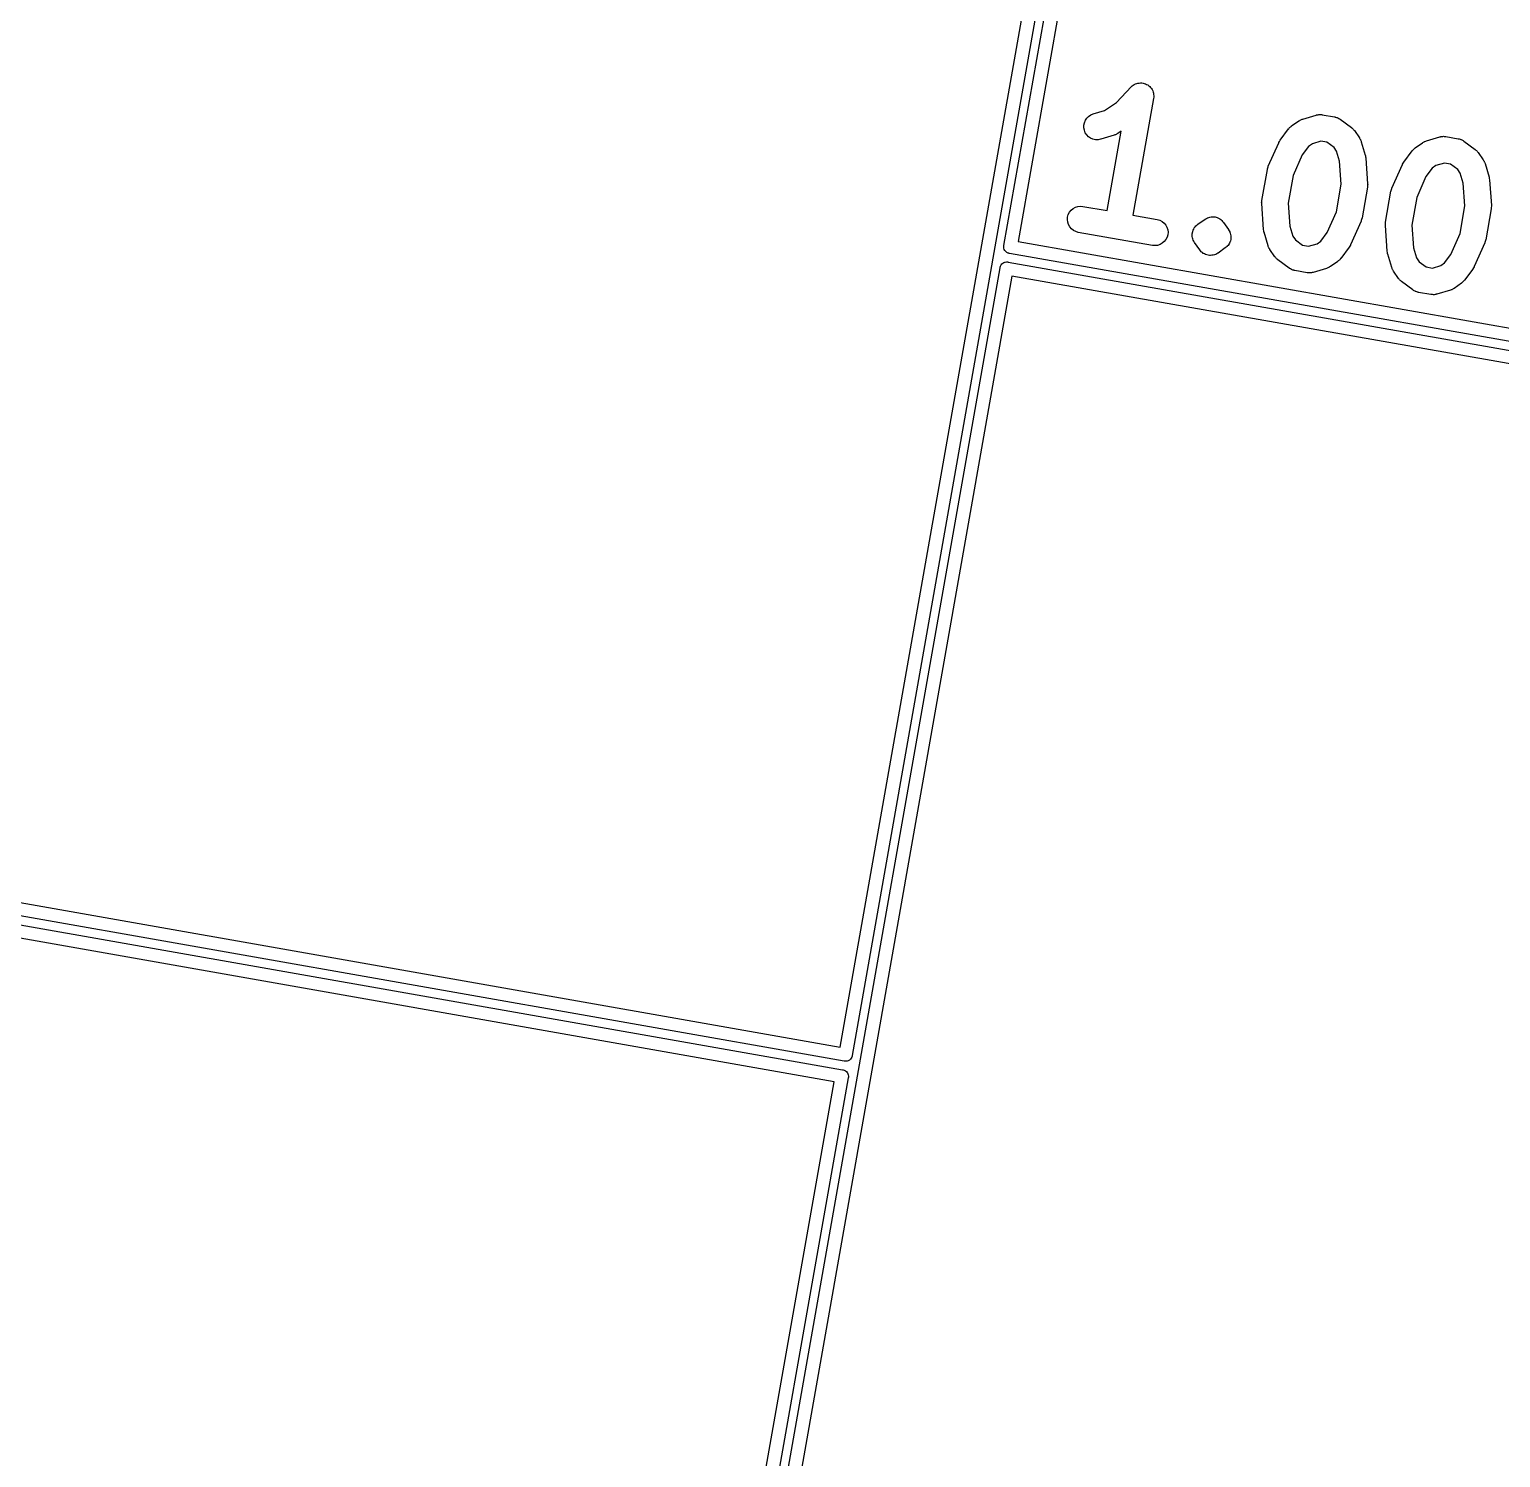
# Model space of a CAD drawing. Extents: x 61 to 358, y -137 to -43.
# Drawn here: x 131.92 to 148.92, y -88.08 to -71.57 of the extents above; entities that cross this region are included whole.
import ezdxf

# ---------------------------------------------------------------- set-up
doc = ezdxf.new("R2010")
doc.units = 0
doc.header["$MEASUREMENT"] = 0
doc.layers.add('BLACK', color=7, linetype='CONTINUOUS')

msp = doc.modelspace()

# ---------------------------------------------------------------- linework, layer by layer
at = {"layer": 'BLACK', "linetype": 'CONTINUOUS'}
for p, q in [((143.179, -74.0698), (146.442, -55.5667)), ((146.579, -55.6646), (143.342, -74.0249)), ((144.688, -64.9294), (141.425, -83.4325)), ((141.288, -83.3346), (144.525, -64.9743)), ((144.478, -72.417), (144.648, -72.2387)), ((144.648, -72.2387), (144.649, -72.2374)), ((144.649, -72.2373), (144.65, -72.2372)), ((144.649, -72.2374), (144.649, -72.2373)), ((144.649, -72.2374), (144.649, -72.2374)), ((144.65, -72.2372), (144.661, -72.2277)), ((144.661, -72.2277), (144.672, -72.2182)), ((144.672, -72.2181), (144.685, -72.211)), ((144.672, -72.2182), (144.672, -72.2181)), ((144.672, -72.2182), (144.672, -72.2182)), ((144.685, -72.211), (144.698, -72.2039)), ((144.698, -72.2039), (144.699, -72.2038)), ((144.698, -72.2039), (144.698, -72.2039)), ((144.699, -72.2038), (144.713, -72.1994)), ((144.713, -72.1994), (144.727, -72.1949)), ((144.727, -72.1949), (144.741, -72.1933)), ((144.727, -72.1949), (144.727, -72.1949)), ((144.727, -72.1949), (144.727, -72.1949)), ((144.741, -72.1933), (144.756, -72.1916)), ((144.756, -72.1916), (144.756, -72.1916)), ((144.756, -72.1916), (144.756, -72.1916)), ((144.756, -72.1916), (144.771, -72.1929)), ((144.771, -72.1929), (144.786, -72.1941)), ((144.786, -72.1941), (144.786, -72.1941)), ((144.786, -72.1941), (144.786, -72.1941)), ((144.786, -72.1941), (144.8, -72.1983)), ((144.8, -72.1983), (144.814, -72.2023)), ((144.814, -72.2023), (144.815, -72.2023)), ((144.815, -72.2023), (144.815, -72.2024)), ((144.815, -72.2024), (144.828, -72.2094)), ((144.828, -72.2094), (144.841, -72.2159)), ((144.841, -72.2159), (144.841, -72.2159)), ((144.841, -72.2159), (144.841, -72.216)), ((144.841, -72.216), (144.853, -72.2255)), ((144.853, -72.2255), (144.864, -72.2344)), ((144.864, -72.2344), (144.864, -72.2344)), ((144.864, -72.2344), (144.864, -72.2345)), ((144.864, -72.2345), (144.874, -72.2457)), ((144.874, -72.2457), (144.883, -72.257)), ((144.883, -72.257), (144.884, -72.2571)), ((144.884, -72.2571), (144.884, -72.2572)), ((144.884, -72.2572), (144.891, -72.2697)), ((144.342, -72.5119), (144.478, -72.417)), ((144.908, -72.3704), (144.67, -73.7212)), ((144.891, -72.2697), (144.898, -72.283)), ((144.898, -72.283), (144.898, -72.2831)), ((144.898, -72.2831), (144.898, -72.2832)), ((144.898, -72.2832), (144.903, -72.2971)), ((144.903, -72.2971), (144.907, -72.3113)), ((144.907, -72.3113), (144.907, -72.3114)), ((144.907, -72.3114), (144.907, -72.3115)), ((144.907, -72.3115), (144.909, -72.3262)), ((144.91, -72.3557), (144.908, -72.3704)), ((144.909, -72.3262), (144.911, -72.3408)), ((144.911, -72.341), (144.91, -72.3557)), ((144.911, -72.3408), (144.911, -72.3409)), ((144.911, -72.3409), (144.911, -72.341)), ((144.137, -72.5996), (144.158, -72.5787)), ((144.158, -72.5787), (144.183, -72.5623)), ((144.183, -72.5623), (144.21, -72.5511)), ((144.21, -72.5511), (144.342, -72.5119)), ((146.632, -72.6096), (146.787, -72.5634)), ((146.787, -72.5634), (146.79, -72.5628)), ((146.79, -72.5628), (146.794, -72.562)), ((146.794, -72.562), (146.798, -72.5606)), ((146.798, -72.5606), (146.809, -72.5594)), ((146.809, -72.5594), (146.819, -72.5575)), ((146.819, -72.5575), (146.823, -72.5576)), ((146.823, -72.5576), (146.828, -72.5571)), ((146.828, -72.5571), (146.838, -72.5579)), ((146.838, -72.5579), (146.849, -72.5581)), ((146.849, -72.5581), (146.853, -72.559)), ((146.853, -72.559), (146.857, -72.5593)), ((146.857, -72.5593), (147, -72.5846)), ((147, -72.5846), (147.002, -72.5849)), ((147.002, -72.5849), (147.007, -72.5862)), ((147.007, -72.5862), (147.011, -72.5869)), ((147.011, -72.5869), (147.021, -72.5904)), ((147.021, -72.5904), (147.031, -72.5933)), ((147.031, -72.5933), (147.035, -72.5954)), ((147.035, -72.5954), (147.039, -72.5969)), ((147.039, -72.5969), (147.048, -72.6023)), ((144.102, -72.6806), (144.109, -72.6515)), ((144.102, -72.7104), (144.102, -72.6806)), ((144.108, -72.7396), (144.102, -72.7104)), ((144.119, -72.7672), (144.108, -72.7396)), ((144.109, -72.6515), (144.12, -72.6241)), ((144.135, -72.7922), (144.119, -72.7672)), ((144.12, -72.6241), (144.137, -72.5996)), ((144.37, -73.6683), (144.532, -72.7513)), ((144.532, -72.7513), (144.497, -72.7758)), ((146.372, -72.8541), (146.469, -72.7238)), ((146.469, -72.7238), (146.47, -72.7221)), ((146.47, -72.7221), (146.476, -72.7158)), ((146.476, -72.7158), (146.481, -72.7091)), ((146.481, -72.7091), (146.486, -72.705)), ((146.486, -72.705), (146.49, -72.7003)), ((146.49, -72.7003), (146.497, -72.6953)), ((146.497, -72.6953), (146.504, -72.6897)), ((146.504, -72.6897), (146.588, -72.6309)), ((146.588, -72.6309), (146.59, -72.6297)), ((146.59, -72.6297), (146.597, -72.6256)), ((146.597, -72.6256), (146.604, -72.6208)), ((146.604, -72.6208), (146.61, -72.6185)), ((146.61, -72.6185), (146.616, -72.6154)), ((146.616, -72.6154), (146.624, -72.6129)), ((146.624, -72.6129), (146.632, -72.6096)), ((147.048, -72.6023), (147.057, -72.6071)), ((147.057, -72.6071), (147.061, -72.6099)), ((147.061, -72.6099), (147.065, -72.6122)), ((147.065, -72.6122), (147.195, -72.7089)), ((147.195, -72.7089), (147.197, -72.7102)), ((147.197, -72.7102), (147.203, -72.716)), ((147.203, -72.716), (147.21, -72.7213)), ((147.21, -72.7213), (147.214, -72.7261)), ((147.214, -72.7261), (147.218, -72.7305)), ((147.218, -72.7305), (147.223, -72.7374)), ((147.223, -72.7374), (147.229, -72.7439)), ((147.229, -72.7439), (147.288, -72.828)), ((144.155, -72.8135), (144.135, -72.7922)), ((144.18, -72.8304), (144.155, -72.8135)), ((144.207, -72.8423), (144.18, -72.8304)), ((144.236, -72.8486), (144.207, -72.8423)), ((144.266, -72.8491), (144.236, -72.8486)), ((144.295, -72.8438), (144.266, -72.8491)), ((144.297, -72.8433), (144.295, -72.8438)), ((144.453, -72.797), (144.297, -72.8433)), ((144.461, -72.7938), (144.453, -72.797)), ((144.469, -72.7912), (144.461, -72.7938)), ((144.475, -72.7882), (144.469, -72.7912)), ((144.48, -72.7858), (144.475, -72.7882)), ((144.488, -72.7811), (144.48, -72.7858)), ((144.495, -72.777), (144.488, -72.7811)), ((144.497, -72.7758), (144.495, -72.777)), ((146.234, -73.1561), (146.355, -72.8828)), ((146.355, -72.8828), (146.356, -72.8809)), ((146.356, -72.8809), (146.357, -72.8803)), ((146.357, -72.8796), (146.364, -72.8675)), ((146.357, -72.8803), (146.357, -72.8796)), ((146.364, -72.8675), (146.371, -72.8552)), ((146.371, -72.8552), (146.372, -72.8547)), ((146.372, -72.8547), (146.372, -72.8541)), ((146.699, -72.9252), (146.627, -73.0223)), ((146.743, -72.8947), (146.699, -72.9252)), ((146.84, -72.8658), (146.743, -72.8947)), ((146.912, -72.8785), (146.84, -72.8658)), ((146.994, -72.939), (146.912, -72.8785)), ((147.024, -72.9825), (146.994, -72.939)), ((147.288, -72.828), (147.289, -72.8297)), ((147.289, -72.8297), (147.293, -72.8372)), ((147.293, -72.8372), (147.298, -72.8444)), ((147.298, -72.8444), (147.3, -72.8503)), ((147.3, -72.8503), (147.303, -72.8558)), ((147.303, -72.8558), (147.306, -72.864)), ((147.306, -72.864), (147.309, -72.8719)), ((147.309, -72.8719), (147.355, -73.0275)), ((147.933, -72.9418), (148.017, -72.8829)), ((148.017, -72.8829), (148.019, -72.8817)), ((148.019, -72.8817), (148.027, -72.8776)), ((148.027, -72.8776), (148.034, -72.8729)), ((148.034, -72.8729), (148.04, -72.8705)), ((148.04, -72.8705), (148.045, -72.8675)), ((148.045, -72.8675), (148.053, -72.8649)), ((148.053, -72.8649), (148.061, -72.8617)), ((148.061, -72.8617), (148.217, -72.8154)), ((148.217, -72.8154), (148.219, -72.8148)), ((148.219, -72.8148), (148.223, -72.814)), ((148.223, -72.814), (148.228, -72.8126)), ((148.228, -72.8126), (148.238, -72.8114)), ((148.238, -72.8114), (148.248, -72.8096)), ((148.248, -72.8096), (148.253, -72.8096)), ((148.253, -72.8096), (148.257, -72.8091)), ((148.257, -72.8091), (148.267, -72.8099)), ((148.267, -72.8099), (148.278, -72.8101)), ((148.278, -72.8101), (148.282, -72.811)), ((148.282, -72.811), (148.287, -72.8114)), ((148.287, -72.8114), (148.43, -72.8366)), ((148.43, -72.8366), (148.432, -72.837)), ((148.432, -72.837), (148.436, -72.8382)), ((148.436, -72.8382), (148.441, -72.8389)), ((148.441, -72.8389), (148.45, -72.8424)), ((148.45, -72.8424), (148.46, -72.8454)), ((148.46, -72.8454), (148.464, -72.8475)), ((148.464, -72.8475), (148.469, -72.849)), ((148.469, -72.849), (148.477, -72.8543)), ((148.477, -72.8543), (148.487, -72.8592)), ((148.487, -72.8592), (148.49, -72.862)), ((148.49, -72.862), (148.494, -72.8643)), ((148.494, -72.8643), (148.624, -72.9609)), ((146.627, -73.0223), (146.52, -73.2631)), ((147.058, -73.0983), (147.024, -72.9825)), ((147.077, -73.3614), (147.058, -73.0983)), ((147.355, -73.0275), (147.356, -73.0295)), ((147.356, -73.0295), (147.356, -73.0302)), ((147.356, -73.0302), (147.356, -73.0309)), ((147.356, -73.0309), (147.359, -73.0449)), ((147.359, -73.0449), (147.361, -73.0588)), ((147.361, -73.0588), (147.361, -73.0595)), ((147.361, -73.0595), (147.361, -73.0602)), ((147.361, -73.0602), (147.382, -73.3587)), ((147.794, -73.1195), (147.801, -73.1073)), ((147.801, -73.1068), (147.802, -73.1062)), ((147.801, -73.1073), (147.801, -73.1068)), ((147.802, -73.1062), (147.898, -72.9758)), ((147.898, -72.9758), (147.9, -72.9741)), ((147.9, -72.9741), (147.905, -72.9679)), ((147.905, -72.9679), (147.911, -72.9611)), ((147.911, -72.9611), (147.916, -72.957)), ((147.916, -72.957), (147.92, -72.9523)), ((147.92, -72.9523), (147.927, -72.9473)), ((147.927, -72.9473), (147.933, -72.9418)), ((148.624, -72.9609), (148.626, -72.9622)), ((148.626, -72.9622), (148.632, -72.9681)), ((148.632, -72.9681), (148.639, -72.9734)), ((148.639, -72.9734), (148.643, -72.9782)), ((148.643, -72.9782), (148.648, -72.9825)), ((148.648, -72.9825), (148.653, -72.9894)), ((148.653, -72.9894), (148.658, -72.9959)), ((148.658, -72.9959), (148.717, -73.08)), ((148.717, -73.08), (148.718, -73.0818)), ((148.718, -73.0818), (148.723, -73.0893)), ((148.723, -73.0893), (148.727, -73.0964)), ((148.727, -73.0964), (148.73, -73.1023)), ((148.73, -73.1023), (148.733, -73.1079)), ((148.733, -73.1079), (148.735, -73.116)), ((146.16, -73.5491), (146.223, -73.1917)), ((146.223, -73.1896), (146.224, -73.187)), ((146.223, -73.1917), (146.223, -73.1896)), ((146.224, -73.1843), (146.228, -73.1728)), ((146.224, -73.187), (146.224, -73.1843)), ((146.228, -73.1728), (146.231, -73.1611)), ((146.231, -73.1611), (146.233, -73.1587)), ((146.233, -73.1587), (146.234, -73.1561)), ((146.52, -73.2631), (146.463, -73.5835)), ((147.663, -73.4081), (147.785, -73.1349)), ((147.785, -73.1349), (147.786, -73.1329)), ((147.786, -73.1317), (147.794, -73.1195)), ((147.786, -73.1323), (147.786, -73.1317)), ((147.786, -73.1329), (147.786, -73.1323)), ((148.056, -73.2743), (147.949, -73.5152)), ((148.128, -73.1773), (148.056, -73.2743)), ((148.172, -73.1468), (148.128, -73.1773)), ((148.269, -73.1178), (148.172, -73.1468)), ((148.341, -73.1305), (148.269, -73.1178)), ((148.423, -73.191), (148.341, -73.1305)), ((148.453, -73.2346), (148.423, -73.191)), ((148.488, -73.3504), (148.453, -73.2346)), ((148.735, -73.116), (148.739, -73.124)), ((148.739, -73.124), (148.785, -73.2795)), ((147.021, -73.6818), (147.077, -73.3614)), ((147.38, -73.3959), (147.317, -73.7532)), ((147.381, -73.3932), (147.38, -73.3959)), ((147.382, -73.3783), (147.381, -73.3905)), ((147.381, -73.3905), (147.381, -73.3932)), ((147.382, -73.3587), (147.383, -73.3608)), ((147.383, -73.3608), (147.382, -73.3635)), ((147.382, -73.3635), (147.383, -73.3662)), ((147.383, -73.3662), (147.382, -73.3783)), ((147.589, -73.8011), (147.652, -73.4437)), ((147.652, -73.4417), (147.653, -73.4391)), ((147.652, -73.4437), (147.652, -73.4417)), ((147.653, -73.4391), (147.654, -73.4364)), ((147.654, -73.4364), (147.657, -73.4248)), ((147.657, -73.4248), (147.661, -73.4131)), ((147.661, -73.4131), (147.662, -73.4107)), ((147.662, -73.4107), (147.663, -73.4081)), ((148.506, -73.6134), (148.488, -73.3504)), ((148.785, -73.2795), (148.785, -73.2816)), ((148.785, -73.2816), (148.785, -73.2822)), ((148.785, -73.2822), (148.786, -73.2829)), ((148.786, -73.2829), (148.788, -73.2969)), ((148.788, -73.2969), (148.791, -73.3108)), ((148.791, -73.3108), (148.791, -73.3115)), ((148.791, -73.3115), (148.791, -73.3122)), ((148.791, -73.3122), (148.812, -73.6107)), ((144.032, -73.6204), (144.062, -73.6168)), ((144.062, -73.6168), (144.091, -73.6191)), ((144.091, -73.6191), (144.37, -73.6683)), ((146.157, -73.5787), (146.158, -73.5666)), ((146.158, -73.5814), (146.157, -73.5787)), ((146.158, -73.5666), (146.159, -73.5544)), ((146.158, -73.5841), (146.158, -73.5814)), ((146.158, -73.5862), (146.158, -73.5841)), ((146.179, -73.8847), (146.158, -73.5862)), ((146.159, -73.5518), (146.16, -73.5491)), ((146.159, -73.5544), (146.159, -73.5518)), ((146.463, -73.5835), (146.482, -73.8466)), ((147.949, -73.5152), (147.892, -73.8355)), ((148.45, -73.9338), (148.506, -73.6134)), ((148.812, -73.6182), (148.811, -73.6304)), ((148.812, -73.6107), (148.812, -73.6128)), ((148.812, -73.6128), (148.812, -73.6155)), ((148.812, -73.6155), (148.812, -73.6182)), ((143.912, -73.7713), (143.915, -73.7417)), ((143.916, -73.8009), (143.912, -73.7713)), ((143.915, -73.7417), (143.923, -73.7131)), ((143.923, -73.7131), (143.937, -73.6867)), ((143.937, -73.6867), (143.955, -73.6633)), ((143.955, -73.6633), (143.978, -73.6441)), ((143.978, -73.6441), (144.004, -73.6296)), ((144.004, -73.6296), (144.032, -73.6204)), ((144.67, -73.7212), (144.949, -73.7704)), ((144.949, -73.7704), (144.951, -73.7707)), ((144.951, -73.7707), (144.98, -73.7791)), ((144.98, -73.7791), (145.006, -73.7929)), ((145.419, -73.8249), (145.504, -73.7661)), ((145.504, -73.7655), (145.505, -73.7652)), ((145.504, -73.7661), (145.504, -73.7655)), ((145.504, -73.7655), (145.504, -73.7655)), ((145.504, -73.7655), (145.504, -73.7655)), ((145.505, -73.7649), (145.518, -73.758)), ((145.505, -73.7652), (145.505, -73.7649)), ((145.505, -73.7652), (145.505, -73.7652)), ((145.505, -73.7652), (145.505, -73.7652)), ((145.518, -73.758), (145.53, -73.7511)), ((145.53, -73.7511), (145.531, -73.751)), ((145.531, -73.7506), (145.545, -73.7463)), ((145.531, -73.7508), (145.531, -73.7506)), ((145.531, -73.751), (145.531, -73.7508)), ((145.531, -73.7508), (145.531, -73.7508)), ((145.545, -73.7463), (145.559, -73.742)), ((145.559, -73.7419), (145.559, -73.7418)), ((145.559, -73.7418), (145.56, -73.7418)), ((145.559, -73.742), (145.559, -73.7419)), ((145.56, -73.7417), (145.574, -73.7402)), ((145.56, -73.7418), (145.56, -73.7417)), ((145.574, -73.7402), (145.588, -73.7385)), ((145.588, -73.7385), (145.589, -73.7386)), ((145.589, -73.7386), (145.589, -73.7385)), ((145.589, -73.7385), (145.589, -73.7386)), ((145.589, -73.7386), (145.589, -73.7385)), ((145.589, -73.7385), (145.604, -73.7398)), ((145.604, -73.7398), (145.618, -73.7409)), ((145.618, -73.7409), (145.618, -73.741)), ((145.618, -73.741), (145.618, -73.741)), ((145.618, -73.741), (145.619, -73.7411)), ((145.619, -73.7411), (145.619, -73.7411)), ((145.619, -73.7411), (145.633, -73.7452)), ((145.633, -73.7452), (145.647, -73.749)), ((145.647, -73.749), (145.647, -73.7491)), ((145.647, -73.7491), (145.647, -73.7492)), ((145.647, -73.7492), (145.647, -73.7493)), ((145.647, -73.7493), (145.648, -73.7494)), ((145.648, -73.7494), (145.66, -73.7561)), ((145.66, -73.7561), (145.673, -73.7625)), ((145.673, -73.7625), (145.673, -73.7627)), ((145.673, -73.7627), (145.673, -73.7628)), ((145.673, -73.7628), (145.674, -73.763)), ((145.674, -73.763), (145.674, -73.7631)), ((145.674, -73.7631), (145.685, -73.7721)), ((145.685, -73.7721), (145.696, -73.7809)), ((145.696, -73.7809), (145.697, -73.7811)), ((145.697, -73.7811), (145.697, -73.7813)), ((145.697, -73.7813), (145.697, -73.7815)), ((145.697, -73.7815), (145.697, -73.7817)), ((145.697, -73.7817), (145.706, -73.7927)), ((146.913, -73.9227), (147.021, -73.6818)), ((147.307, -73.7888), (147.185, -74.0621)), ((147.309, -73.7838), (147.307, -73.7862)), ((147.307, -73.7862), (147.307, -73.7888)), ((147.312, -73.7722), (147.309, -73.7838)), ((147.316, -73.7606), (147.312, -73.7722)), ((147.317, -73.7553), (147.316, -73.7579)), ((147.316, -73.7579), (147.316, -73.7606)), ((147.317, -73.7532), (147.317, -73.7553)), ((148.81, -73.6479), (148.747, -74.0052)), ((148.811, -73.6426), (148.81, -73.6452)), ((148.81, -73.6452), (148.81, -73.6479)), ((148.811, -73.6304), (148.811, -73.6426)), ((143.925, -73.8293), (143.916, -73.8009)), ((143.939, -73.8553), (143.925, -73.8293)), ((143.958, -73.8781), (143.939, -73.8553)), ((143.981, -73.8967), (143.958, -73.8781)), ((144.008, -73.9105), (143.981, -73.8967)), ((144.036, -73.9189), (144.008, -73.9105)), ((144.038, -73.9193), (144.036, -73.9189)), ((144.896, -74.0705), (144.038, -73.9193)), ((145.006, -73.7929), (145.029, -73.8116)), ((145.029, -73.8116), (145.048, -73.8343)), ((145.048, -73.8343), (145.063, -73.8604)), ((145.063, -73.8604), (145.072, -73.8888)), ((145.072, -73.9479), (145.064, -73.9765)), ((145.072, -73.8888), (145.075, -73.9183)), ((145.075, -73.9183), (145.072, -73.9479)), ((145.354, -73.9514), (145.356, -73.9371)), ((145.355, -73.9519), (145.354, -73.9514)), ((145.354, -73.9524), (145.355, -73.9519)), ((145.356, -73.9668), (145.354, -73.9524)), ((145.356, -73.9371), (145.357, -73.9228)), ((145.357, -73.9218), (145.361, -73.9079)), ((145.357, -73.9223), (145.357, -73.9218)), ((145.357, -73.9228), (145.357, -73.9223)), ((145.361, -73.9079), (145.365, -73.8942)), ((145.365, -73.8932), (145.372, -73.8804)), ((145.365, -73.8937), (145.365, -73.8932)), ((145.365, -73.8942), (145.365, -73.8937)), ((145.372, -73.8804), (145.378, -73.8677)), ((145.378, -73.8677), (145.379, -73.8673)), ((145.379, -73.8668), (145.388, -73.8556)), ((145.379, -73.8673), (145.379, -73.8668)), ((145.388, -73.8556), (145.397, -73.8443)), ((145.397, -73.844), (145.398, -73.8435)), ((145.397, -73.8443), (145.397, -73.844)), ((145.398, -73.8435), (145.409, -73.8343)), ((145.409, -73.8343), (145.419, -73.8249)), ((145.706, -73.7927), (145.716, -73.8035)), ((145.716, -73.8035), (145.775, -73.8876)), ((145.775, -73.8876), (145.775, -73.8884)), ((145.775, -73.8884), (145.775, -73.8884)), ((145.775, -73.8884), (145.775, -73.8885)), ((145.775, -73.8885), (145.776, -73.8893)), ((145.776, -73.8893), (145.783, -73.9019)), ((145.783, -73.9019), (145.79, -73.9145)), ((145.79, -73.9145), (145.79, -73.915)), ((145.79, -73.915), (145.79, -73.9154)), ((145.79, -73.9154), (145.794, -73.9292)), ((145.794, -73.9292), (145.799, -73.9428)), ((145.799, -73.9428), (145.799, -73.9433)), ((145.799, -73.9433), (145.799, -73.9438)), ((145.799, -73.9438), (145.801, -73.9581)), ((145.801, -73.9581), (145.802, -73.9723)), ((146.179, -73.8854), (146.179, -73.8847)), ((146.179, -73.8861), (146.179, -73.8854)), ((146.181, -73.9001), (146.179, -73.8861)), ((146.184, -73.914), (146.181, -73.9001)), ((146.184, -73.9147), (146.184, -73.914)), ((146.184, -73.9154), (146.184, -73.9147)), ((146.185, -73.9174), (146.184, -73.9154)), ((146.231, -74.073), (146.185, -73.9174)), ((146.482, -73.8466), (146.516, -73.9624)), ((146.841, -74.0197), (146.913, -73.9227)), ((147.587, -73.8307), (147.588, -73.8186)), ((147.587, -73.8334), (147.587, -73.8307)), ((147.587, -73.8362), (147.587, -73.8334)), ((147.587, -73.8383), (147.587, -73.8362)), ((147.608, -74.1368), (147.587, -73.8383)), ((147.588, -73.8064), (147.589, -73.8038)), ((147.588, -73.8186), (147.588, -73.8064)), ((147.589, -73.8038), (147.589, -73.8011)), ((147.892, -73.8355), (147.911, -74.0986)), ((148.343, -74.1747), (148.45, -73.9338)), ((143.177, -74.0854), (143.178, -74.0772)), ((143.177, -74.0884), (143.177, -74.0854)), ((143.179, -74.1033), (143.177, -74.0884)), ((143.178, -74.0734), (143.179, -74.0698)), ((143.178, -74.0772), (143.178, -74.0734)), ((143.178, -74.0772), (143.178, -74.0772)), ((143.183, -74.1176), (143.179, -74.1033)), ((143.191, -74.1306), (143.183, -74.1176)), ((143.342, -74.0249), (161.702, -77.2623)), ((144.926, -74.0728), (144.896, -74.0705)), ((144.955, -74.0693), (144.926, -74.0728)), ((144.984, -74.0601), (144.955, -74.0693)), ((145.009, -74.0456), (144.984, -74.0601)), ((145.032, -74.0263), (145.009, -74.0456)), ((145.051, -74.003), (145.032, -74.0263)), ((145.064, -73.9765), (145.051, -74.003)), ((145.358, -73.9809), (145.356, -73.9668)), ((145.358, -73.9815), (145.358, -73.9809)), ((145.358, -73.982), (145.358, -73.9815)), ((145.362, -73.9956), (145.358, -73.982)), ((145.367, -74.0093), (145.362, -73.9956)), ((145.367, -74.0098), (145.367, -74.0093)), ((145.367, -74.0103), (145.367, -74.0098)), ((145.374, -74.0228), (145.367, -74.0103)), ((145.381, -74.0354), (145.374, -74.0228)), ((145.381, -74.0363), (145.381, -74.0354)), ((145.381, -74.0364), (145.381, -74.0363)), ((145.381, -74.0363), (145.381, -74.0363)), ((145.382, -74.0372), (145.381, -74.0364)), ((145.441, -74.1213), (145.382, -74.0372)), ((145.45, -74.1322), (145.441, -74.1213)), ((145.737, -74.0998), (145.653, -74.1587)), ((145.748, -74.0905), (145.737, -74.0998)), ((145.759, -74.0812), (145.748, -74.0905)), ((145.76, -74.0805), (145.759, -74.0808)), ((145.759, -74.0808), (145.759, -74.0812)), ((145.769, -74.0693), (145.76, -74.0805)), ((145.778, -74.058), (145.769, -74.0693)), ((145.785, -74.0444), (145.778, -74.0571)), ((145.778, -74.0571), (145.778, -74.0575)), ((145.778, -74.0575), (145.778, -74.058)), ((145.791, -74.0316), (145.785, -74.0444)), ((145.792, -74.0306), (145.791, -74.0311)), ((145.791, -74.0311), (145.791, -74.0316)), ((145.796, -74.0169), (145.792, -74.0306)), ((145.8, -74.003), (145.796, -74.0169)), ((145.801, -73.9877), (145.8, -74.002)), ((145.8, -74.002), (145.8, -74.0025)), ((145.8, -74.0025), (145.8, -74.003)), ((145.802, -73.9734), (145.801, -73.9877)), ((145.802, -73.9723), (145.802, -73.9729)), ((145.802, -73.9729), (145.802, -73.9734)), ((146.234, -74.0809), (146.231, -74.073)), ((146.237, -74.0891), (146.234, -74.0809)), ((146.24, -74.0947), (146.237, -74.0891)), ((146.242, -74.1005), (146.24, -74.0947)), ((146.247, -74.1077), (146.242, -74.1005)), ((146.251, -74.1152), (146.247, -74.1077)), ((146.252, -74.117), (146.251, -74.1152)), ((146.311, -74.201), (146.252, -74.117)), ((146.516, -73.9624), (146.547, -74.0059)), ((146.547, -74.0059), (146.628, -74.0664)), ((146.628, -74.0664), (146.7, -74.0792)), ((146.7, -74.0792), (146.798, -74.0502)), ((146.798, -74.0502), (146.841, -74.0197)), ((147.168, -74.0908), (147.071, -74.2211)), ((147.169, -74.0897), (147.168, -74.0902)), ((147.168, -74.0902), (147.168, -74.0908)), ((147.176, -74.0774), (147.169, -74.0897)), ((147.183, -74.0653), (147.176, -74.0774)), ((147.184, -74.064), (147.183, -74.0646)), ((147.183, -74.0646), (147.183, -74.0653)), ((147.185, -74.0621), (147.184, -74.064)), ((147.911, -74.0986), (147.945, -74.2144)), ((148.736, -74.0409), (148.614, -74.3141)), ((148.737, -74.0383), (148.736, -74.0409)), ((148.738, -74.0359), (148.737, -74.0383)), ((148.741, -74.0242), (148.738, -74.0359)), ((148.745, -74.0126), (148.741, -74.0242)), ((148.746, -74.0099), (148.745, -74.0126)), ((148.747, -74.0052), (148.746, -74.0073)), ((148.746, -74.0073), (148.746, -74.0099)), ((143.138, -74.3091), (143.145, -74.2957)), ((143.145, -74.2957), (143.154, -74.2839)), ((143.154, -74.2839), (143.166, -74.2741)), ((143.166, -74.2741), (143.177, -74.2676)), ((143.166, -74.2741), (143.166, -74.2741)), ((143.177, -74.2676), (143.179, -74.2668)), ((143.179, -74.2668), (143.19, -74.263)), ((143.19, -74.263), (143.193, -74.2621)), ((143.201, -74.142), (143.191, -74.1306)), ((143.193, -74.2621), (143.208, -74.2603)), ((143.212, -74.1513), (143.201, -74.142)), ((143.208, -74.2603), (143.219, -74.2612)), ((143.226, -74.1581), (143.212, -74.1513)), ((143.219, -74.2612), (143.219, -74.2612)), ((143.219, -74.2612), (143.223, -74.2615)), ((143.223, -74.2615), (143.226, -74.2625)), ((143.237, -74.1611), (143.226, -74.1581)), ((143.226, -74.2625), (161.729, -77.5251)), ((143.24, -74.1621), (143.237, -74.1611)), ((143.237, -74.1611), (143.237, -74.1611)), ((143.244, -74.1624), (143.24, -74.1621)), ((161.747, -77.425), (143.244, -74.1624)), ((145.459, -74.1431), (145.45, -74.1322)), ((145.46, -74.1433), (145.459, -74.1431)), ((145.46, -74.1435), (145.46, -74.1433)), ((145.46, -74.1436), (145.46, -74.1435)), ((145.46, -74.1439), (145.46, -74.1436)), ((145.472, -74.1528), (145.46, -74.1439)), ((145.483, -74.1617), (145.472, -74.1528)), ((145.483, -74.1618), (145.483, -74.1617)), ((145.483, -74.162), (145.483, -74.1618)), ((145.483, -74.1621), (145.483, -74.162)), ((145.484, -74.1622), (145.483, -74.1621)), ((145.496, -74.1687), (145.484, -74.1622)), ((145.509, -74.1754), (145.496, -74.1687)), ((145.51, -74.1756), (145.509, -74.1754)), ((145.509, -74.1754), (145.509, -74.1754)), ((145.51, -74.1757), (145.51, -74.1756)), ((145.51, -74.1756), (145.51, -74.1756)), ((145.524, -74.1796), (145.51, -74.1757)), ((145.538, -74.1837), (145.524, -74.1796)), ((145.538, -74.1838), (145.538, -74.1837)), ((145.538, -74.1837), (145.538, -74.1837)), ((145.539, -74.1838), (145.538, -74.1838)), ((145.538, -74.1838), (145.538, -74.1838)), ((145.553, -74.185), (145.539, -74.1838)), ((145.567, -74.1862), (145.553, -74.185)), ((145.568, -74.1862), (145.567, -74.1862)), ((145.583, -74.1846), (145.568, -74.1862)), ((145.568, -74.1862), (145.568, -74.1862)), ((145.568, -74.1862), (145.568, -74.1862)), ((145.568, -74.1862), (145.568, -74.1862)), ((145.597, -74.183), (145.583, -74.1846)), ((145.598, -74.1828), (145.597, -74.1829)), ((145.597, -74.1829), (145.597, -74.183)), ((145.597, -74.183), (145.597, -74.183)), ((145.612, -74.1784), (145.598, -74.1828)), ((145.598, -74.1828), (145.598, -74.1828)), ((145.625, -74.1741), (145.612, -74.1784)), ((145.626, -74.1739), (145.625, -74.174)), ((145.625, -74.174), (145.625, -74.1741)), ((145.639, -74.1668), (145.626, -74.1737)), ((145.626, -74.1737), (145.626, -74.1738)), ((145.626, -74.1738), (145.626, -74.1739)), ((145.651, -74.1599), (145.639, -74.1668)), ((145.652, -74.1596), (145.651, -74.1599)), ((145.653, -74.1587), (145.652, -74.1593)), ((145.652, -74.1593), (145.652, -74.1593)), ((145.652, -74.1593), (145.652, -74.1593)), ((145.652, -74.1593), (145.652, -74.1596)), ((145.652, -74.1596), (145.652, -74.1596)), ((145.652, -74.1596), (145.652, -74.1596)), ((146.317, -74.2075), (146.311, -74.201)), ((146.322, -74.2145), (146.317, -74.2075)), ((146.326, -74.2188), (146.322, -74.2145)), ((146.33, -74.2236), (146.326, -74.2188)), ((146.337, -74.2289), (146.33, -74.2236)), ((146.343, -74.2347), (146.337, -74.2289)), ((146.345, -74.236), (146.343, -74.2347)), ((146.475, -74.3327), (146.345, -74.236)), ((147.036, -74.2552), (146.952, -74.3141)), ((147.043, -74.2496), (147.036, -74.2552)), ((147.05, -74.2446), (147.043, -74.2496)), ((147.054, -74.24), (147.05, -74.2446)), ((147.059, -74.2358), (147.054, -74.24)), ((147.064, -74.2291), (147.059, -74.2358)), ((147.07, -74.2228), (147.064, -74.2291)), ((147.071, -74.2211), (147.07, -74.2228)), ((147.608, -74.1375), (147.608, -74.1368)), ((147.608, -74.1382), (147.608, -74.1375)), ((147.611, -74.1521), (147.608, -74.1382)), ((147.613, -74.1661), (147.611, -74.1521)), ((147.613, -74.1668), (147.613, -74.1661)), ((147.614, -74.1674), (147.613, -74.1668)), ((147.614, -74.1695), (147.614, -74.1674)), ((147.66, -74.325), (147.614, -74.1695)), ((147.945, -74.2144), (147.976, -74.258)), ((147.976, -74.258), (148.058, -74.3185)), ((148.227, -74.3022), (148.271, -74.2717)), ((148.271, -74.2717), (148.343, -74.1747)), ((139.871, -92.8304), (143.134, -74.3273)), ((143.271, -74.4251), (140.034, -92.7855)), ((143.134, -74.3236), (143.135, -74.32)), ((143.134, -74.3273), (143.134, -74.3236)), ((143.135, -74.32), (143.138, -74.3091)), ((143.135, -74.32), (143.135, -74.32)), ((161.632, -77.6626), (143.271, -74.4251)), ((146.479, -74.335), (146.475, -74.3327)), ((146.483, -74.3378), (146.479, -74.335)), ((146.492, -74.3426), (146.483, -74.3378)), ((146.501, -74.348), (146.492, -74.3426)), ((146.505, -74.3495), (146.501, -74.348)), ((146.509, -74.3516), (146.505, -74.3495)), ((146.519, -74.3545), (146.509, -74.3516)), ((146.529, -74.358), (146.519, -74.3545)), ((146.533, -74.3587), (146.529, -74.358)), ((146.538, -74.36), (146.533, -74.3587)), ((146.54, -74.3604), (146.538, -74.36)), ((146.683, -74.3856), (146.54, -74.3604)), ((146.687, -74.3859), (146.683, -74.3856)), ((146.692, -74.3869), (146.687, -74.3859)), ((146.702, -74.3871), (146.692, -74.3869)), ((146.712, -74.3879), (146.702, -74.3871)), ((146.717, -74.3873), (146.712, -74.3879)), ((146.721, -74.3874), (146.717, -74.3873)), ((146.732, -74.3856), (146.721, -74.3874)), ((146.742, -74.3843), (146.732, -74.3856)), ((146.746, -74.3829), (146.742, -74.3843)), ((146.751, -74.3822), (146.746, -74.3829)), ((146.753, -74.3816), (146.751, -74.3822)), ((146.908, -74.3353), (146.753, -74.3816)), ((146.916, -74.3321), (146.908, -74.3353)), ((146.924, -74.3295), (146.916, -74.3321)), ((146.93, -74.3265), (146.924, -74.3295)), ((146.936, -74.3241), (146.93, -74.3265)), ((146.943, -74.3194), (146.936, -74.3241)), ((146.95, -74.3153), (146.943, -74.3194)), ((146.952, -74.3141), (146.95, -74.3153)), ((147.664, -74.333), (147.66, -74.325)), ((147.666, -74.3411), (147.664, -74.333)), ((147.669, -74.3467), (147.666, -74.3411)), ((147.672, -74.3526), (147.669, -74.3467)), ((147.676, -74.3597), (147.672, -74.3526)), ((147.68, -74.3672), (147.676, -74.3597)), ((147.682, -74.369), (147.68, -74.3672)), ((147.74, -74.4531), (147.682, -74.369)), ((147.746, -74.4596), (147.74, -74.4531)), ((147.751, -74.4665), (147.746, -74.4596)), ((147.756, -74.4708), (147.751, -74.4665)), ((148.058, -74.3185), (148.13, -74.3312)), ((148.13, -74.3312), (148.227, -74.3022)), ((148.597, -74.3428), (148.501, -74.4732)), ((148.598, -74.3422), (148.597, -74.3428)), ((148.605, -74.3295), (148.598, -74.3417)), ((148.598, -74.3417), (148.598, -74.3422)), ((148.613, -74.3173), (148.605, -74.3295)), ((148.614, -74.3141), (148.613, -74.3161)), ((148.613, -74.3161), (148.613, -74.3167)), ((148.613, -74.3167), (148.613, -74.3173)), ((147.76, -74.4756), (147.756, -74.4708)), ((147.767, -74.4809), (147.76, -74.4756)), ((147.773, -74.4868), (147.767, -74.4809)), ((147.775, -74.4881), (147.773, -74.4868)), ((147.905, -74.5847), (147.775, -74.4881)), ((147.909, -74.587), (147.905, -74.5847)), ((147.912, -74.5898), (147.909, -74.587)), ((147.921, -74.5947), (147.912, -74.5898)), ((147.93, -74.6), (147.921, -74.5947)), ((147.935, -74.6015), (147.93, -74.6)), ((147.939, -74.6036), (147.935, -74.6015)), ((147.949, -74.6066), (147.939, -74.6036)), ((147.958, -74.6101), (147.949, -74.6066)), ((147.963, -74.6108), (147.958, -74.6101)), ((147.967, -74.612), (147.963, -74.6108)), ((147.969, -74.6124), (147.967, -74.612)), ((148.112, -74.6376), (147.969, -74.6124)), ((148.117, -74.638), (148.112, -74.6376)), ((148.121, -74.6389), (148.117, -74.638)), ((148.131, -74.6391), (148.121, -74.6389)), ((148.142, -74.6399), (148.131, -74.6391)), ((148.161, -74.6376), (148.151, -74.6394)), ((148.171, -74.6364), (148.161, -74.6376)), ((148.176, -74.635), (148.171, -74.6364)), ((148.18, -74.6342), (148.176, -74.635)), ((148.182, -74.6336), (148.18, -74.6342)), ((148.338, -74.5873), (148.182, -74.6336)), ((148.346, -74.5841), (148.338, -74.5873)), ((148.354, -74.5815), (148.346, -74.5841)), ((148.359, -74.5785), (148.354, -74.5815)), ((148.365, -74.5761), (148.359, -74.5785)), ((148.372, -74.5714), (148.365, -74.5761)), ((148.38, -74.5673), (148.372, -74.5714)), ((148.382, -74.5661), (148.38, -74.5673)), ((148.466, -74.5072), (148.382, -74.5661)), ((148.472, -74.5017), (148.466, -74.5072)), ((148.479, -74.4966), (148.472, -74.5017)), ((148.483, -74.492), (148.479, -74.4966)), ((148.488, -74.4879), (148.483, -74.492)), ((148.494, -74.4811), (148.488, -74.4879)), ((148.499, -74.4749), (148.494, -74.4811)), ((148.501, -74.4732), (148.499, -74.4749)), ((148.146, -74.6394), (148.142, -74.6399)), ((148.151, -74.6394), (148.146, -74.6394)), ((141.333, -83.4973), (122.829, -80.2347)), ((122.927, -80.0972), (141.288, -83.3346)), ((122.812, -80.3348), (141.315, -83.5974)), ((141.217, -83.7349), (122.857, -80.4974)), ((141.405, -83.4759), (141.393, -83.4856)), ((141.414, -83.4641), (141.405, -83.4759)), ((141.421, -83.4507), (141.414, -83.4641)), ((141.424, -83.4398), (141.421, -83.4507)), ((141.425, -83.4362), (141.424, -83.4398)), ((141.424, -83.4398), (141.424, -83.4398)), ((141.425, -83.4325), (141.425, -83.4362)), ((141.315, -83.5974), (141.319, -83.5977)), ((141.319, -83.5977), (141.322, -83.5987)), ((141.322, -83.5987), (141.322, -83.5987)), ((141.322, -83.5987), (141.333, -83.6017)), ((141.336, -83.4983), (141.333, -83.4973)), ((141.333, -83.6017), (141.346, -83.6085)), ((141.34, -83.4986), (141.336, -83.4983)), ((141.343, -83.4989), (141.34, -83.4986)), ((141.34, -83.4986), (141.34, -83.4986)), ((141.351, -83.4995), (141.343, -83.4989)), ((141.346, -83.6085), (141.358, -83.6177)), ((141.366, -83.4977), (141.351, -83.4995)), ((141.358, -83.6177), (141.367, -83.6279)), ((141.38, -83.493), (141.366, -83.4977)), ((141.367, -83.6279), (141.368, -83.6291)), ((141.368, -83.6291), (141.37, -83.6321)), ((141.37, -83.6321), (141.375, -83.6422)), ((141.375, -83.6422), (141.375, -83.6422)), ((141.375, -83.6422), (141.38, -83.6565)), ((141.393, -83.4856), (141.38, -83.493)), ((137.98, -102.095), (141.217, -83.7349)), ((141.38, -83.69), (138.117, -102.193)), ((141.38, -83.6565), (141.382, -83.6714)), ((141.381, -83.6863), (141.38, -83.69)), ((141.382, -83.6714), (141.381, -83.6826)), ((141.381, -83.6826), (141.381, -83.6826)), ((141.381, -83.6826), (141.381, -83.6863))]:
    msp.add_line(p, q, dxfattribs=at)

doc.saveas('drawing.dxf')
